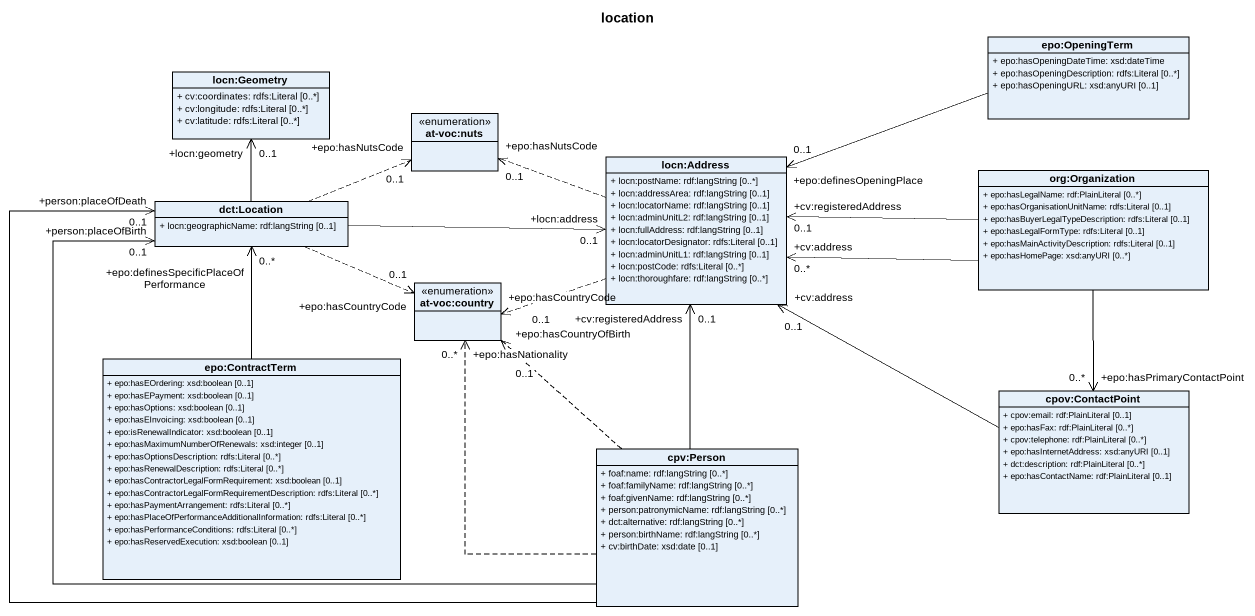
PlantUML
@startuml
title location
hide circle
hide empty members
skinparam classAttributeIconSize 0
class "epo:OpeningTerm" as epo_OpeningTerm {
  + epo:hasOpeningDateTime: xsd:dateTime
  + epo:hasOpeningDescription: rdfs:Literal [0..*]
  + epo:hasOpeningURL: xsd:anyURI [0..1]
}
class "locn:Geometry" as locn_Geometry {
  + cv:coordinates: rdfs:Literal [0..*]
  + cv:longitude: rdfs:Literal [0..*]
  + cv:latitude: rdfs:Literal [0..*]
}
enum "at-voc:nuts" as at_voc_nuts
class "locn:Address" as locn_Address {
  + locn:postName: rdf:langString [0..*]
  + locn:addressArea: rdf:langString [0..1]
  + locn:locatorName: rdf:langString [0..1]
  + locn:adminUnitL2: rdf:langString [0..1]
  + locn:fullAddress: rdf:langString [0..1]
  + locn:locatorDesignator: rdfs:Literal [0..1]
  + locn:adminUnitL1: rdf:langString [0..1]
  + locn:postCode: rdfs:Literal [0..*]
  + locn:thoroughfare: rdf:langString [0..*]
}
class "org:Organization" as org_Organization {
  + epo:hasLegalName: rdf:PlainLiteral [0..*]
  + epo:hasOrganisationUnitName: rdfs:Literal [0..1]
  + epo:hasBuyerLegalTypeDescription: rdfs:Literal [0..1]
  + epo:hasLegalFormType: rdfs:Literal [0..1]
  + epo:hasMainActivityDescription: rdfs:Literal [0..1]
  + epo:hasHomePage: xsd:anyURI [0..*]
}
class "dct:Location" as dct_Location {
  + locn:geographicName: rdf:langString [0..1]
}
enum "at-voc:country" as at_voc_country
class "epo:ContractTerm" as epo_ContractTerm {
  + epo:hasEOrdering: xsd:boolean [0..1]
  + epo:hasEPayment: xsd:boolean [0..1]
  + epo:hasOptions: xsd:boolean [0..1]
  + epo:hasEInvoicing: xsd:boolean [0..1]
  + epo:isRenewalIndicator: xsd:boolean [0..1]
  + epo:hasMaximumNumberOfRenewals: xsd:integer [0..1]
  + epo:hasOptionsDescription: rdfs:Literal [0..*]
  + epo:hasRenewalDescription: rdfs:Literal [0..*]
  + epo:hasContractorLegalFormRequirement: xsd:boolean [0..1]
  + epo:hasContractorLegalFormRequirementDescription: rdfs:Literal [0..*]
  + epo:hasPaymentArrangement: rdfs:Literal [0..*]
  + epo:hasPlaceOfPerformanceAdditionalInformation: rdfs:Literal [0..*]
  + epo:hasPerformanceConditions: rdfs:Literal [0..*]
  + epo:hasReservedExecution: xsd:boolean [0..1]
}
class "cpov:ContactPoint" as cpov_ContactPoint {
  + cpov:email: rdf:PlainLiteral [0..1]
  + epo:hasFax: rdf:PlainLiteral [0..*]
  + cpov:telephone: rdf:PlainLiteral [0..*]
  + epo:hasInternetAddress: xsd:anyURI [0..1]
  + dct:description: rdf:PlainLiteral [0..*]
  + epo:hasContactName: rdf:PlainLiteral [0..1]
}
class "cpv:Person" as cpv_Person {
  + foaf:name: rdf:langString [0..*]
  + foaf:familyName: rdf:langString [0..*]
  + foaf:givenName: rdf:langString [0..*]
  + person:patronymicName: rdf:langString [0..*]
  + dct:alternative: rdf:langString [0..*]
  + person:birthName: rdf:langString [0..*]
  + cv:birthDate: xsd:date [0..1]
}
epo_OpeningTerm -left-> "+epo:definesOpeningPlace\n0..1" locn_Address
locn_Address .left.> "+epo:hasNutsCode\n0..1" at_voc_nuts
locn_Address .left.> "+epo:hasCountryCode\n0..1" at_voc_country
org_Organization -left-> "+cv:registeredAddress\n0..1" locn_Address
org_Organization -left-> "+cv:address\n0..*" locn_Address
org_Organization --> "+epo:hasPrimaryContactPoint\n0..*" cpov_ContactPoint
dct_Location -up-> "+locn:geometry\n0..1" locn_Geometry
dct_Location .right.> "+epo:hasNutsCode\n0..1" at_voc_nuts
dct_Location -right-> "+locn:address\n0..1" locn_Address
dct_Location .right.> "+epo:hasCountryCode\n0..1" at_voc_country
epo_ContractTerm -up-> "+epo:definesSpecificPlaceOfPerformance\n0..*" dct_Location
cpov_ContactPoint -left-> "+cv:address\n0..1" locn_Address
cpv_Person -up-> "+cv:registeredAddress\n0..1" locn_Address
cpv_Person -up-> "+person:placeOfBirth\n0..1" dct_Location
cpv_Person -up-> "+person:placeOfDeath\n0..1" dct_Location
cpv_Person .up.> "+epo:hasNationality\n0..*" at_voc_country
cpv_Person .up.> "+epo:hasCountryOfBirth\n0..1" at_voc_country
@enduml
